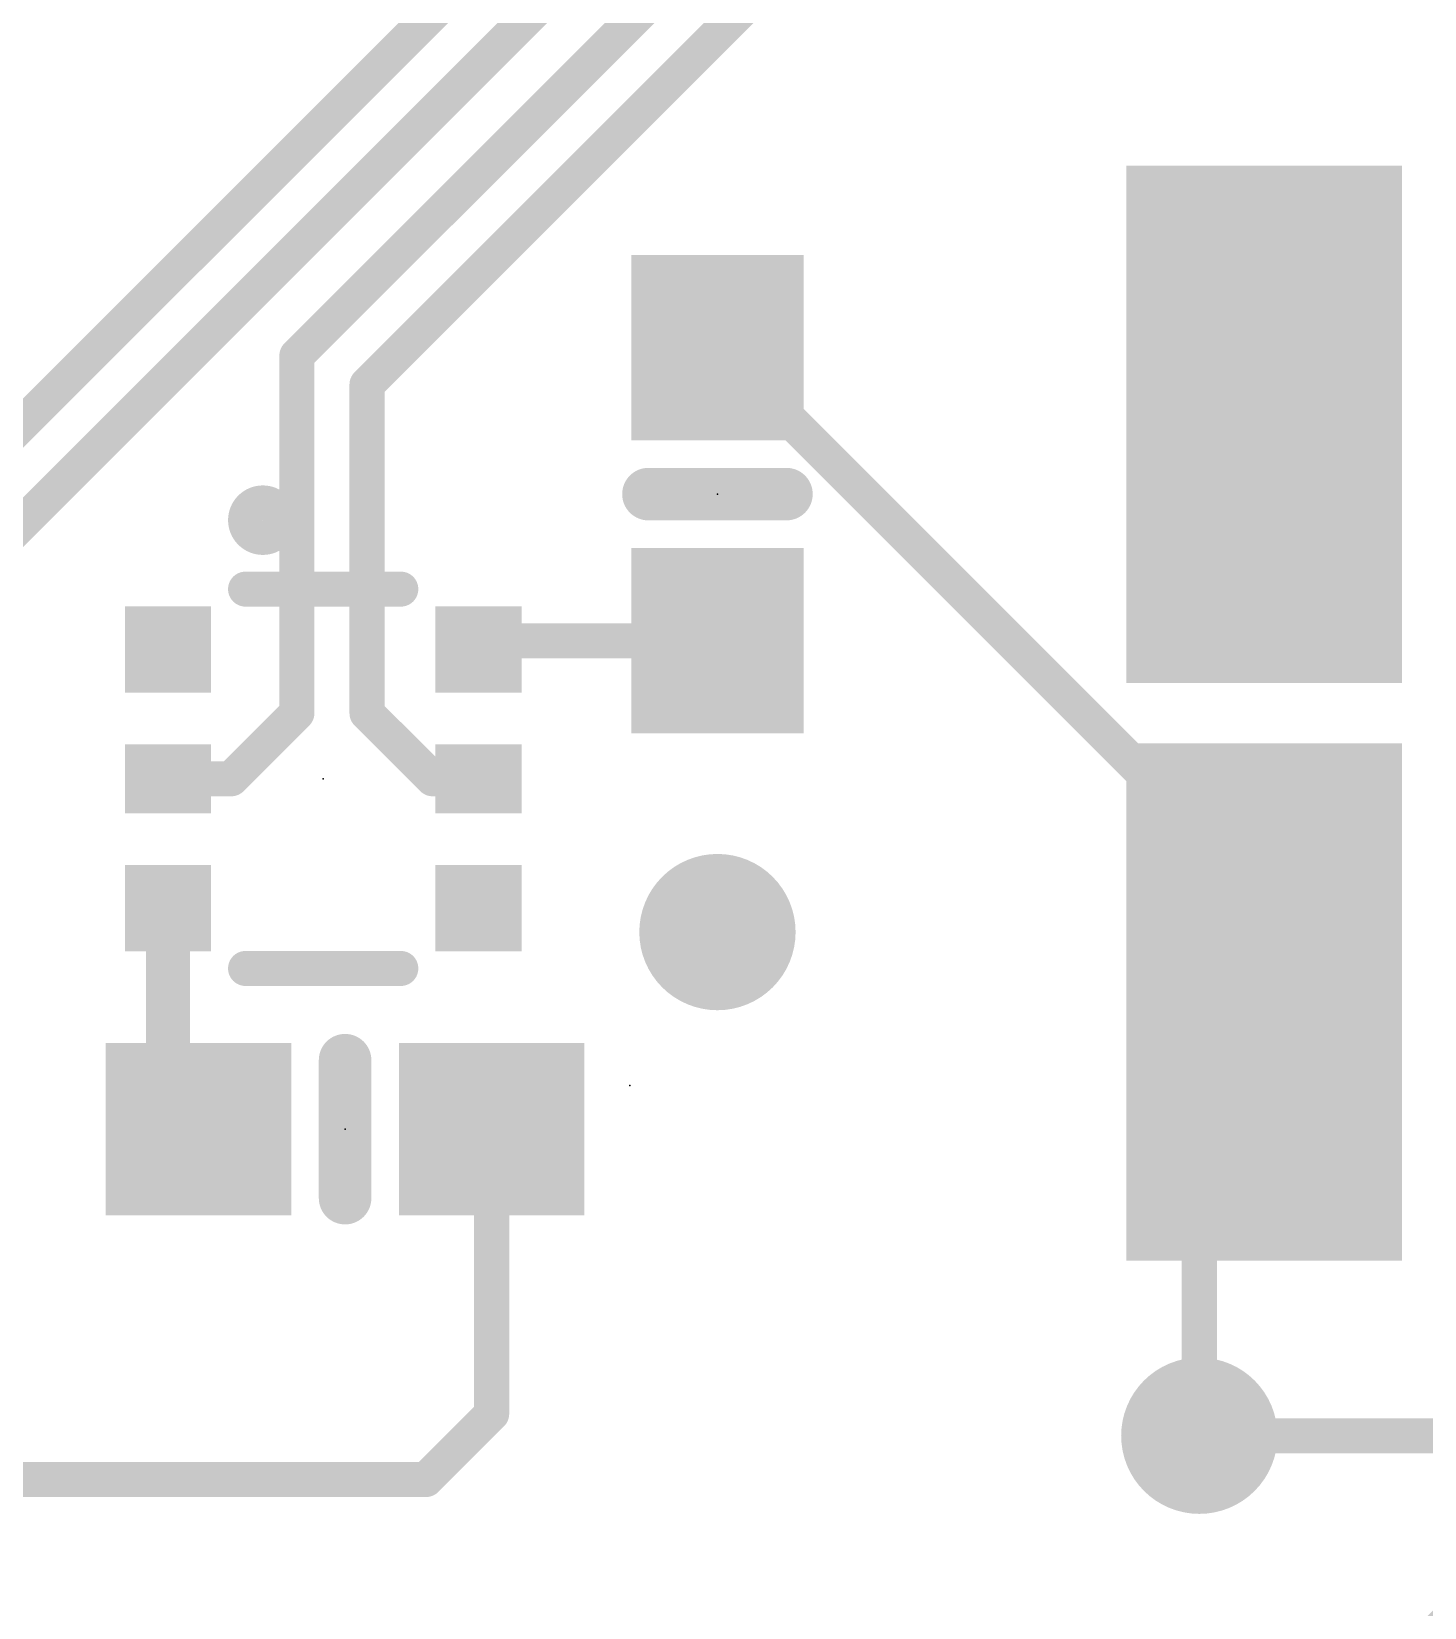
# Model space of a CAD drawing. Extents: x -44.1 to 38.2, y -17 to 24.8.
# Drawn here: x -22.39 to -14.32, y -5.19 to 3.95 of the extents above; entities that cross this region are included whole.
import ezdxf

# ---------------------------------------------------------------- set-up
doc = ezdxf.new("R2010")
doc.units = 0
for name, color, linetype in [('1', 12, 'CONTINUOUS'), ('16', 5, 'CONTINUOUS'), ('18', 110, 'CONTINUOUS'), ('21', 40, 'CONTINUOUS'), ('23', 40, 'CONTINUOUS'), ('24', 6, 'CONTINUOUS')]:
    doc.layers.add(name, color=color, linetype=linetype)

# ---------------------------------------------------------------- blocks, each defined once
blk = doc.blocks.new('RECT')
blk.add_solid([(-0.5, -0.5), (0.5, -0.5), (-0.5, 0.5), (0.5, 0.5)])
blk = doc.blocks.new('ROUNDV')
at = {"const_width": 0.5}
blk.add_lwpolyline([(0, -0.25, 1), (0, 0.25, 1), (0, -0.25)], format="xyb", dxfattribs=at)

msp = doc.modelspace()

# ---------------------------------------------------------------- linework, layer by layer
at = {"layer": '1'}
for points, const_width in [([(-16.503, 7.62), (-24.623, -0.5)], 0.2032), ([(-16.3601, 7.1882), (-22.0483, 1.5)], 0.2032), ([(-20.8534, 2.0733), (-16.1449, 6.7818)], 0.2032), ([(-20.447, 1.905), (-15.9766, 6.3754)], 0.2032), ([(-18.415, 2.12), (-15.621, -0.674)], 0.2032), ([(-20.8534, 0), (-20.8534, 2.0733)], 0.2032), ([(-20.447, 0), (-20.447, 1.905)], 0.2032), ([(-22.0483, 1.5), (-25.0483, -1.5)], 0.2032), ([(-19.801, 0.369), (-19.75, 0.42)], 0.2032), ([(-19.75, 0.42), (-18.415, 0.42)], 0.2032), ([(-21.2344, -0.381), (-20.8534, 0)], 0.2032), ([(-20.447, 0), (-20.066, -0.381)], 0.2032), ([(-21.601, -0.381), (-21.2344, -0.381)], 0.2032), ([(-20.066, -0.381), (-19.801, -0.381)], 0.2032), ([(-15.621, -0.674), (-15.621, -4.191)], 0.2032), ([(-21.601, -1.131), (-21.601, -2.236)], 0.254), ([(-21.601, -2.236), (-21.424, -2.413)], 0.254), ([(-19.724, -2.413), (-19.724, -4.064)], 0.2032), ([(-19.724, -4.064), (-20.105, -4.445)], 0.2032), ([(-22.987, -4.445), (-20.105, -4.445)], 0.2032), ([(-14.6494, -5.803), (-13.843, -4.9966)], 0.3048)]:
    msp.add_lwpolyline(points, dxfattribs=dict(at, const_width=const_width))
for points, const_width in [([(-18.3791, 2.1559, 1), (-18.4509, 2.0841)], 0.1016), ([(-20.8026, 2.0733, 1), (-20.9042, 2.0733)], 0.1016), ([(-20.8893, 2.1093, 1), (-20.8175, 2.0374)], 0.1016), ([(-20.3962, 1.905, 1), (-20.4978, 1.905)], 0.1016), ([(-20.4829, 1.9409, 1), (-20.4111, 1.8691)], 0.1016), ([(-22.0842, 1.5359, 1), (-22.0123, 1.4641)], 0.1016), ([(-22.0123, 1.4641, 1), (-22.0842, 1.5359)], 0.1016), ([(-19.75, 0.4708, 1), (-19.75, 0.3692)], 0.1016), ([(-19.7141, 0.3841, 1), (-19.7859, 0.4559)], 0.1016), ([(-18.415, 0.3692, 1), (-18.415, 0.4708)], 0.1016), ([(-19.8369, 0.4049, 1), (-19.7651, 0.3331)], 0.1016), ([(-20.8175, -0.0359, 1), (-20.8893, 0.0359)], 0.1016), ([(-20.4111, 0.0359, 1), (-20.4829, -0.0359)], 0.1016), ([(-20.9042, 0, 1), (-20.8026, 0)], 0.1016), ([(-20.4978, 0, 1), (-20.3962, 0)], 0.1016), ([(-21.601, -0.3302, 1), (-21.601, -0.4318)], 0.1016), ([(-21.2703, -0.3451, 1), (-21.1985, -0.4169)], 0.1016), ([(-21.2344, -0.4318, 1), (-21.2344, -0.3302)], 0.1016), ([(-20.066, -0.3302, 1), (-20.066, -0.4318)], 0.1016), ([(-20.1019, -0.4169, 1), (-20.0301, -0.3451)], 0.1016), ([(-19.801, -0.4318, 1), (-19.801, -0.3302)], 0.1016), ([(-15.5702, -0.674, 1), (-15.6718, -0.674)], 0.1016), ([(-15.6569, -0.7099, 1), (-15.5851, -0.6381)], 0.1016), ([(-21.5375, -1.131, 1), (-21.6645, -1.131)], 0.127), ([(-21.5561, -2.1911, 1), (-21.6459, -2.2809)], 0.127), ([(-21.6645, -2.236, 1), (-21.5375, -2.236)], 0.127), ([(-21.4689, -2.4579, 1), (-21.3791, -2.3681)], 0.127), ([(-19.6732, -2.413, 1), (-19.7748, -2.413)], 0.1016), ([(-19.7748, -4.064, 1), (-19.6732, -4.064)], 0.1016), ([(-19.6881, -4.0999, 1), (-19.7599, -4.0281)], 0.1016), ([(-15.6718, -4.191, 1), (-15.5702, -4.191)], 0.1016), ([(-20.1409, -4.4091, 1), (-20.0691, -4.4809)], 0.1016), ([(-20.105, -4.4958, 1), (-20.105, -4.3942)], 0.1016)]:
    msp.add_lwpolyline(points, format="xyb", dxfattribs=dict(at, const_width=const_width))
at = {"layer": '16', "const_width": 0.2032}
msp.add_lwpolyline([(-10.795, -4.191), (-15.621, -4.191)], dxfattribs=at)
at = {"layer": '16', "const_width": 0.1016}
msp.add_lwpolyline([(-15.621, -4.1402, 1), (-15.621, -4.2418)], format="xyb", dxfattribs=at)
at = {"layer": '21'}
for points, const_width in [([(-18.815, 1.27), (-18.015, 1.27)], 0.3048), ([(-20.251, 0.719), (-21.151, 0.719)], 0.2032), ([(-20.251, -1.481), (-21.151, -1.481)], 0.2032), ([(-20.574, -2.013), (-20.574, -2.813)], 0.3048)]:
    msp.add_lwpolyline(points, dxfattribs=dict(at, const_width=const_width))
for points, const_width in [([(-18.815, 1.3462, 1), (-18.815, 1.1938)], 0.1524), ([(-18.015, 1.1938, 1), (-18.015, 1.3462)], 0.1524), ([(-21.051, 1.019, 1), (-21.051, 1.219, 1), (-21.051, 1.019)], 0.2032), ([(-21.151, 0.7698, 1), (-21.151, 0.6682)], 0.1016), ([(-20.251, 0.6682, 1), (-20.251, 0.7698)], 0.1016), ([(-21.151, -1.4302, 1), (-21.151, -1.5318)], 0.1016), ([(-20.251, -1.5318, 1), (-20.251, -1.4302)], 0.1016), ([(-20.4978, -2.013, 1), (-20.6502, -2.013)], 0.1524), ([(-20.6502, -2.813, 1), (-20.4978, -2.813)], 0.1524)]:
    msp.add_lwpolyline(points, format="xyb", dxfattribs=dict(at, const_width=const_width))
at = {"layer": '23'}
for p in [(-18.415, 1.27), (-20.701, -0.381), (-20.574, -2.413)]:
    msp.add_point(p, dxfattribs=at)
at = {"layer": '24'}
msp.add_point((-18.923, -2.159), dxfattribs=at)

# ---------------------------------------------------------------- block references
at = {"layer": '1', "xscale": 1.075, "rotation": 90}
for p in [(-18.415, 2.12), (-18.415, 0.42)]:
    msp.add_blockref('RECT', p, dxfattribs=at)
at = {"layer": '1', "yscale": 0.5, "rotation": 270}
for p, xscale in [((-21.601, 0.369), 0.5), ((-19.801, 0.369), 0.5), ((-21.601, -0.381), 0.4), ((-19.801, -0.381), 0.4), ((-21.601, -1.131), 0.5), ((-19.801, -1.131), 0.5)]:
    msp.add_blockref('RECT', p, dxfattribs=dict(at, xscale=xscale))
at = {"layer": '1', "xscale": 1.075}
for p in [(-21.424, -2.413), (-19.724, -2.413)]:
    msp.add_blockref('RECT', p, dxfattribs=at)
at = {"layer": '16', "xscale": 3, "yscale": 1.6}
for p, rotation in [((-15.245, 1.675), 270), ((-15.245, -1.675), 90)]:
    msp.add_blockref('RECT', p, dxfattribs=dict(at, rotation=rotation))
at = {"layer": '18', "xscale": 0.9064, "yscale": 0.9064}
for p in [(-18.415, -1.27), (-18.415, -1.27), (-15.621, -4.191), (-15.621, -4.191)]:
    msp.add_blockref('ROUNDV', p, dxfattribs=at)

doc.saveas('drawing.dxf')
